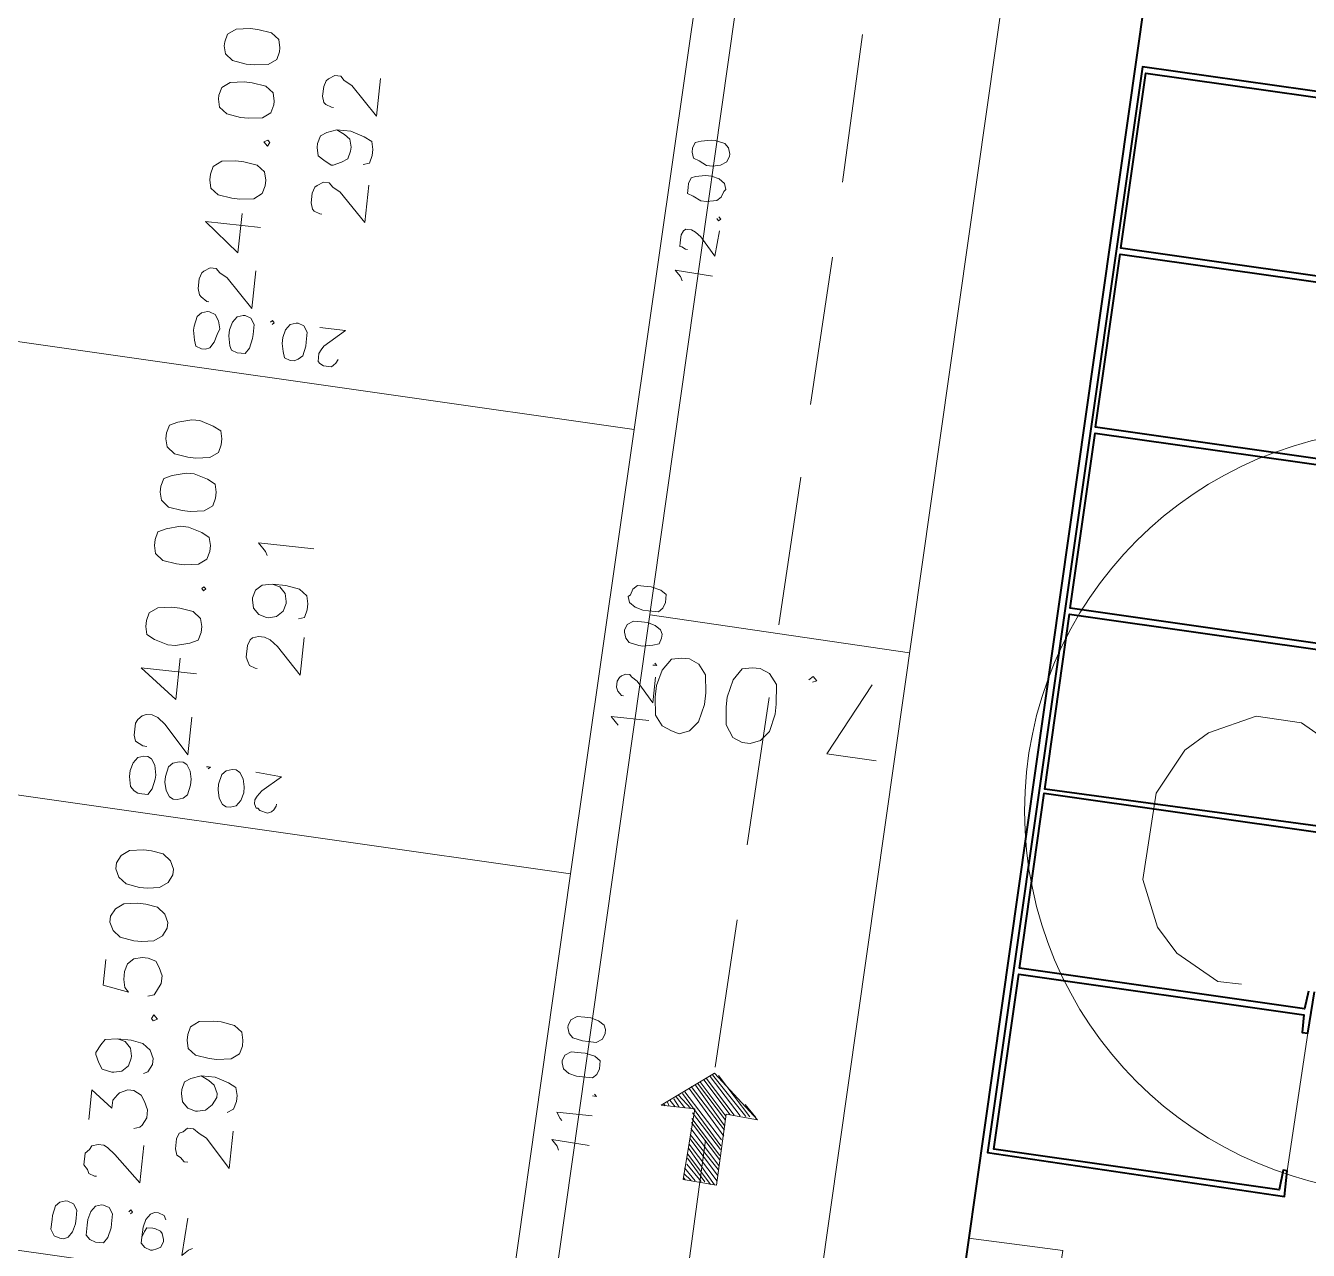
# Model space of a CAD drawing. Header units: metres. Extents: x -977055 to 805873, y -1033982 to 242021.
# Drawn here: x 2670.16 to 2704.51, y 951.66 to 984.45 of the extents above; entities that cross this region are included whole.
import ezdxf

# ---------------------------------------------------------------- set-up
doc = ezdxf.new("R2010")
doc.units = ezdxf.units.M
for name, color, linetype in [('PDF_acera', 7, 'Continuous'), ('PDF_areas por lote', 7, 'Continuous'), ('PDF_CENTRO COMERCIAL', 7, 'Continuous'), ('PDF_COTAS', 7, 'Continuous'), ('PDF_COTAS CONJUNTO', 7, 'Continuous'), ('PDF_Especificaciones', 7, 'Continuous'), ('PDF_gradas', 7, 'Continuous'), ('PDF_linea de centro', 7, 'Continuous'), ('PDF_LOTES', 7, 'Continuous'), ('PDF_No. lotes', 7, 'Continuous'), ('PDF_VIAS', 7, 'Continuous')]:
    doc.layers.add(name, color=color, linetype=linetype)

# ---------------------------------------------------------------- blocks, each defined once
blk = doc.blocks.new('CALLE')
at = {"layer": 'PDF_acera', "lineweight": 9}
for points in [[(-62.149248, -212.611392), (-63.419328, -211.214304), (-62.360928, -180.13968), (-61.006176, -178.8696), (22.946112, -181.706112), (24.3432, -182.933856), (25.486272, -190.08864), (24.681888, -214.22016), (23.327136, -215.49024)], [(-59.778432, -221.290272), (-59.820768, -223.3224), (-63.842688, -223.153056), (-63.758016, -221.163264)]]:
    blk.add_lwpolyline(points, close=True, dxfattribs=at)
blk.add_lwpolyline([(-63.758016, -221.163264), (-63.71568, -219.469824), (-62.360928, -218.199744), (29.719872, -221.332608)], dxfattribs=at)
at = {"layer": 'PDF_areas por lote', "lineweight": 9}
for points in [[(-60.455808, -202.662432), (-60.455808, -202.620096), (-60.413472, -202.493088), (-60.3288, -202.450752), (-60.244128, -202.36608), (-59.990112, -202.36608), (-59.90544, -202.450752), (-59.820768, -202.493088), (-59.778432, -202.620096), (-59.778432, -202.747104), (-59.820768, -202.831776), (-59.947776, -203.00112), (-60.498144, -203.593824), (-59.69376, -203.593824)], [(-59.2704, -202.36608), (-58.63536, -202.36608), (-58.974048, -202.831776), (-58.804704, -202.831776), (-58.677696, -202.916448), (-58.63536, -202.958784), (-58.550688, -203.128128), (-58.550688, -203.255136), (-58.63536, -203.42448), (-58.762368, -203.509152), (-58.931712, -203.593824), (-59.101056, -203.593824), (-59.2704, -203.509152), (-59.312736, -203.466816), (-59.355072, -203.339808)], [(-57.492288, -202.78944), (-57.534624, -202.958784), (-57.661632, -203.085792), (-57.830976, -203.128128), (-57.873312, -203.128128), (-58.042656, -203.085792), (-58.169664, -202.958784), (-58.212, -202.78944), (-58.212, -202.747104), (-58.169664, -202.535424), (-58.042656, -202.450752), (-57.873312, -202.36608), (-57.830976, -202.36608), (-57.661632, -202.450752), (-57.534624, -202.535424), (-57.492288, -202.78944), (-57.492288, -203.085792), (-57.534624, -203.339808), (-57.661632, -203.509152), (-57.830976, -203.593824), (-57.957984, -203.593824), (-58.127328, -203.509152), (-58.169664, -203.42448)], [(-55.841184, -202.36608), (-56.391552, -202.36608), (-56.476224, -202.916448), (-56.391552, -202.831776), (-56.222208, -202.78944), (-56.052864, -202.78944), (-55.88352, -202.831776), (-55.756512, -202.958784), (-55.714176, -203.128128), (-55.714176, -203.255136), (-55.756512, -203.42448), (-55.88352, -203.509152), (-56.052864, -203.593824), (-56.222208, -203.593824), (-56.391552, -203.509152), (-56.476224, -203.466816), (-56.51856, -203.339808)], [(-51.22656, -202.747104), (-51.22656, -202.662432), (-51.184224, -202.57776), (-51.141888, -202.493088), (-51.01488, -202.450752), (-50.760864, -202.450752), (-50.676192, -202.493088), (-50.59152, -202.57776), (-50.549184, -202.662432), (-50.549184, -202.78944), (-50.59152, -202.916448), (-50.718528, -203.085792), (-51.311232, -203.63616), (-50.506848, -203.63616)], [(-49.575456, -203.63616), (-49.575456, -202.450752), (-50.16816, -203.255136), (-49.279104, -203.255136)], [(-41.658624, -203.043456), (-41.658624, -203.00112), (-41.573952, -202.874112), (-41.531616, -202.831776), (-41.404608, -202.78944), (-41.192928, -202.78944), (-41.06592, -202.831776), (-41.023584, -202.874112), (-40.938912, -203.00112), (-40.938912, -203.128128), (-41.023584, -203.2128), (-41.108256, -203.382144), (-41.70096, -203.974848), (-40.896576, -203.974848)], [(-39.965184, -203.974848), (-39.965184, -202.78944), (-40.557888, -203.551488), (-39.711168, -203.551488)]]:
    blk.add_lwpolyline(points, dxfattribs=at)
for points in [[(-55.0368, -202.36608), (-55.206144, -202.450752), (-55.333152, -202.620096), (-55.375488, -202.916448), (-55.375488, -203.085792), (-55.333152, -203.339808), (-55.206144, -203.509152), (-55.0368, -203.593824), (-54.909792, -203.593824), (-54.740448, -203.509152), (-54.61344, -203.339808), (-54.571104, -203.085792), (-54.571104, -202.916448), (-54.61344, -202.620096), (-54.740448, -202.450752), (-54.909792, -202.36608)], [(-53.893728, -202.36608), (-54.063072, -202.450752), (-54.19008, -202.620096), (-54.232416, -202.916448), (-54.232416, -203.085792), (-54.19008, -203.339808), (-54.063072, -203.509152), (-53.893728, -203.593824), (-53.76672, -203.593824), (-53.597376, -203.509152), (-53.470368, -203.339808), (-53.428032, -203.085792), (-53.428032, -202.916448), (-53.470368, -202.620096), (-53.597376, -202.450752), (-53.76672, -202.36608)], [(-48.6864, -202.450752), (-48.855744, -202.493088), (-48.940416, -202.662432), (-49.025088, -202.958784), (-49.025088, -203.128128), (-48.940416, -203.42448), (-48.855744, -203.593824), (-48.6864, -203.63616), (-48.559392, -203.63616), (-48.390048, -203.593824), (-48.26304, -203.42448), (-48.220704, -203.128128), (-48.220704, -202.958784), (-48.26304, -202.662432), (-48.390048, -202.493088), (-48.559392, -202.450752)], [(-46.950624, -202.450752), (-47.119968, -202.493088), (-47.246976, -202.662432), (-47.289312, -202.958784), (-47.289312, -203.128128), (-47.246976, -203.42448), (-47.119968, -203.593824), (-46.950624, -203.63616), (-46.823616, -203.63616), (-46.654272, -203.593824), (-46.5696, -203.42448), (-46.484928, -203.128128), (-46.484928, -202.958784), (-46.5696, -202.662432), (-46.654272, -202.493088), (-46.823616, -202.450752)], [(-45.807552, -202.450752), (-45.976896, -202.493088), (-46.103904, -202.662432), (-46.14624, -202.958784), (-46.14624, -203.128128), (-46.103904, -203.42448), (-45.976896, -203.593824), (-45.807552, -203.63616), (-45.680544, -203.63616), (-45.5112, -203.593824), (-45.426528, -203.42448), (-45.341856, -203.128128), (-45.341856, -202.958784), (-45.426528, -202.662432), (-45.5112, -202.493088), (-45.680544, -202.450752)], [(-44.66448, -202.450752), (-44.833824, -202.493088), (-44.960832, -202.662432), (-45.003168, -202.958784), (-45.003168, -203.128128), (-44.960832, -203.42448), (-44.833824, -203.593824), (-44.66448, -203.63616), (-44.537472, -203.63616), (-44.368128, -203.593824), (-44.283456, -203.42448), (-44.198784, -203.128128), (-44.198784, -202.958784), (-44.283456, -202.662432), (-44.368128, -202.493088), (-44.537472, -202.450752)], [(-39.076128, -202.78944), (-39.245472, -202.831776), (-39.37248, -203.00112), (-39.414816, -203.297472), (-39.414816, -203.466816), (-39.37248, -203.763168), (-39.245472, -203.932512), (-39.076128, -203.974848), (-38.94912, -203.974848), (-38.779776, -203.932512), (-38.652768, -203.763168), (-38.610432, -203.466816), (-38.610432, -203.297472), (-38.652768, -203.00112), (-38.779776, -202.831776), (-38.94912, -202.78944)], [(-37.340352, -202.78944), (-37.509696, -202.831776), (-37.636704, -203.00112), (-37.67904, -203.297472), (-37.67904, -203.466816), (-37.636704, -203.763168), (-37.509696, -203.932512), (-37.340352, -203.974848), (-37.25568, -203.974848), (-37.086336, -203.932512), (-36.959328, -203.763168), (-36.916992, -203.466816), (-36.916992, -203.297472), (-36.959328, -203.00112), (-37.086336, -202.831776), (-37.25568, -202.78944)], [(-36.19728, -202.78944), (-36.366624, -202.831776), (-36.493632, -203.00112), (-36.535968, -203.297472), (-36.535968, -203.466816), (-36.493632, -203.763168), (-36.366624, -203.932512), (-36.19728, -203.974848), (-36.112608, -203.974848), (-35.943264, -203.932512), (-35.816256, -203.763168), (-35.77392, -203.466816), (-35.77392, -203.297472), (-35.816256, -203.00112), (-35.943264, -202.831776), (-36.112608, -202.78944)], [(-56.984256, -203.466816), (-57.026592, -203.509152), (-56.984256, -203.593824), (-56.899584, -203.509152)], [(-47.755008, -203.551488), (-47.797344, -203.593824), (-47.755008, -203.63616), (-47.712672, -203.593824)], [(-38.144736, -203.84784), (-38.229408, -203.932512), (-38.144736, -203.974848), (-38.1024, -203.932512)]]:
    blk.add_lwpolyline(points, close=True, dxfattribs=at)
at = {"layer": 'PDF_CENTRO COMERCIAL', "lineweight": 40}
blk.add_lwpolyline([(-34.842528, -237.970656), (-31.455648, -237.208608), (-19.728576, -234.75312), (-10.456992, -232.339968), (-10.118304, -222.983712), (-63.758016, -221.163264), (-64.901088, -254.016), (-59.990112, -254.185344), (-59.651424, -244.236384), (-57.534624, -243.686016)], close=True, dxfattribs=at)
for points in [[(-42.505344, -228.318048), (-42.293664, -222.136992), (-38.568096, -222.264), (-38.779776, -228.445056)], [(-38.652768, -228.445056), (-38.441088, -222.264), (-34.673184, -222.391008), (-34.884864, -228.572064)], [(-34.757856, -228.699072), (-34.546176, -222.306336), (-57.915648, -221.501952), (-58.169664, -227.894688), (-57.619296, -227.894688), (-57.619296, -227.810016), (-58.042656, -227.76768), (-57.830976, -221.62896), (-54.063072, -221.755968), (-54.274752, -227.894688), (-54.655776, -227.894688), (-54.655776, -228.021696), (-53.76672, -228.064032)], [(-53.76672, -227.937024), (-54.147744, -227.894688), (-53.936064, -221.755968), (-50.16816, -221.882976), (-50.37984, -228.021696)], [(-50.252832, -228.021696), (-50.083488, -221.882976), (-46.315584, -222.009984), (-46.527264, -228.148704)], [(-46.400256, -228.19104), (-46.188576, -222.009984), (-42.420672, -222.136992), (-42.632352, -228.318048)]]:
    blk.add_lwpolyline(points, dxfattribs=at)
at = {"layer": 'PDF_COTAS', "lineweight": 9}
for points in [[(-61.852896, -202.112064), (-61.81056, -202.196736), (-61.683552, -202.281408), (-61.514208, -202.323744), (-61.3872, -202.323744), (-61.217856, -202.323744), (-61.090848, -202.239072), (-61.048512, -202.112064), (-61.048512, -202.069728), (-61.090848, -201.94272), (-61.17552, -201.858048), (-61.3872, -201.815712), (-61.471872, -201.815712), (-61.683552, -201.815712), (-61.81056, -201.900384), (-61.852896, -202.027392)], [(-61.852896, -202.874112), (-61.852896, -202.958784), (-61.725888, -203.043456), (-61.514208, -203.085792), (-61.429536, -203.085792), (-61.217856, -203.085792), (-61.090848, -203.00112), (-61.048512, -202.874112), (-61.048512, -202.831776), (-61.090848, -202.704768), (-61.217856, -202.620096), (-61.3872, -202.57776), (-61.514208, -202.57776), (-61.725888, -202.57776), (-61.81056, -202.662432), (-61.852896, -202.78944)], [(-52.242624, -202.747104), (-52.242624, -202.874112), (-52.115616, -202.958784), (-51.903936, -203.00112), (-51.819264, -203.00112), (-51.607584, -202.958784), (-51.480576, -202.874112), (-51.43824, -202.78944), (-51.43824, -202.704768), (-51.480576, -202.57776), (-51.607584, -202.493088), (-51.776928, -202.450752), (-51.903936, -202.450752), (-52.115616, -202.493088), (-52.200288, -202.57776), (-52.242624, -202.662432)], [(-52.242624, -202.747104), (-52.242624, -202.874112), (-52.115616, -202.958784), (-51.903936, -203.00112), (-51.819264, -203.00112), (-51.607584, -202.958784), (-51.480576, -202.874112), (-51.43824, -202.78944), (-51.43824, -202.704768), (-51.480576, -202.57776), (-51.607584, -202.493088), (-51.776928, -202.450752), (-51.903936, -202.450752), (-52.115616, -202.493088), (-52.200288, -202.57776), (-52.242624, -202.662432)], [(-42.674688, -203.085792), (-42.632352, -203.170464), (-42.505344, -203.255136), (-42.336, -203.297472), (-42.208992, -203.339808), (-42.039648, -203.297472), (-41.91264, -203.2128), (-41.870304, -203.085792), (-41.870304, -203.043456), (-41.91264, -202.916448), (-41.997312, -202.831776), (-42.208992, -202.78944), (-42.293664, -202.78944), (-42.505344, -202.831776), (-42.632352, -202.874112), (-42.674688, -203.00112)], [(-42.674688, -203.085792), (-42.632352, -203.170464), (-42.505344, -203.255136), (-42.336, -203.297472), (-42.208992, -203.339808), (-42.039648, -203.297472), (-41.91264, -203.2128), (-41.870304, -203.085792), (-41.870304, -203.043456), (-41.91264, -202.916448), (-41.997312, -202.831776), (-42.208992, -202.78944), (-42.293664, -202.78944), (-42.505344, -202.831776), (-42.632352, -202.874112), (-42.674688, -203.00112)], [(-52.28496, -203.509152), (-52.242624, -203.63616), (-52.157952, -203.720832), (-51.946272, -203.763168), (-51.819264, -203.763168), (-51.64992, -203.720832), (-51.522912, -203.63616), (-51.480576, -203.551488), (-51.480576, -203.466816), (-51.522912, -203.339808), (-51.607584, -203.255136), (-51.819264, -203.2128), (-51.946272, -203.2128), (-52.115616, -203.255136), (-52.242624, -203.339808), (-52.28496, -203.42448)], [(-52.28496, -203.509152), (-52.242624, -203.63616), (-52.157952, -203.720832), (-51.946272, -203.763168), (-51.819264, -203.763168), (-51.64992, -203.720832), (-51.522912, -203.63616), (-51.480576, -203.551488), (-51.480576, -203.466816), (-51.522912, -203.339808), (-51.607584, -203.255136), (-51.819264, -203.2128), (-51.946272, -203.2128), (-52.115616, -203.255136), (-52.242624, -203.339808), (-52.28496, -203.42448)], [(-42.674688, -203.84784), (-42.674688, -203.932512), (-42.54768, -204.017184), (-42.336, -204.05952), (-42.251328, -204.05952), (-42.039648, -204.05952), (-41.91264, -203.974848), (-41.870304, -203.84784), (-41.870304, -203.805504), (-41.91264, -203.678496), (-42.039648, -203.593824), (-42.208992, -203.551488), (-42.336, -203.551488), (-42.54768, -203.593824), (-42.632352, -203.63616), (-42.674688, -203.763168)], [(-42.674688, -203.84784), (-42.674688, -203.932512), (-42.54768, -204.017184), (-42.336, -204.05952), (-42.251328, -204.05952), (-42.039648, -204.05952), (-41.91264, -203.974848), (-41.870304, -203.84784), (-41.870304, -203.805504), (-41.91264, -203.678496), (-42.039648, -203.593824), (-42.208992, -203.551488), (-42.336, -203.551488), (-42.54768, -203.593824), (-42.632352, -203.63616), (-42.674688, -203.763168)], [(-51.522912, -204.05952), (-51.522912, -204.101856), (-51.522912, -204.144192), (-51.565248, -204.101856), (-51.522912, -204.144192), (-51.522912, -204.101856)], [(-52.327296, -204.652224), (-52.28496, -204.779232), (-52.157952, -204.863904), (-51.988608, -204.90624), (-51.8616, -204.90624), (-51.692256, -204.863904), (-51.565248, -204.779232), (-51.522912, -204.69456), (-51.522912, -204.609888), (-51.565248, -204.48288), (-51.64992, -204.398208), (-51.8616, -204.355872), (-51.988608, -204.355872), (-52.157952, -204.398208), (-52.28496, -204.48288), (-52.327296, -204.567552)], [(-52.327296, -204.652224), (-52.28496, -204.779232), (-52.157952, -204.863904), (-51.988608, -204.90624), (-51.8616, -204.90624), (-51.692256, -204.863904), (-51.565248, -204.779232), (-51.522912, -204.69456), (-51.522912, -204.609888), (-51.565248, -204.48288), (-51.64992, -204.398208), (-51.8616, -204.355872), (-51.988608, -204.355872), (-52.157952, -204.398208), (-52.28496, -204.48288), (-52.327296, -204.567552)], [(-41.954976, -204.398208), (-41.91264, -204.440544), (-41.954976, -204.48288), (-41.997312, -204.440544), (-41.954976, -204.48288), (-41.91264, -204.440544)], [(-42.717024, -204.990912), (-42.674688, -205.075584), (-42.590016, -205.160256), (-42.378336, -205.202592), (-42.293664, -205.202592), (-42.081984, -205.202592), (-41.954976, -205.11792), (-41.91264, -204.990912), (-41.91264, -204.948576), (-41.954976, -204.821568), (-42.081984, -204.736896), (-42.251328, -204.69456), (-42.378336, -204.69456), (-42.54768, -204.736896), (-42.674688, -204.779232), (-42.717024, -204.90624)], [(-42.717024, -204.990912), (-42.674688, -205.075584), (-42.590016, -205.160256), (-42.378336, -205.202592), (-42.293664, -205.202592), (-42.081984, -205.202592), (-41.954976, -205.11792), (-41.91264, -204.990912), (-41.91264, -204.948576), (-41.954976, -204.821568), (-42.081984, -204.736896), (-42.251328, -204.69456), (-42.378336, -204.69456), (-42.54768, -204.736896), (-42.674688, -204.779232), (-42.717024, -204.90624)], [(-51.522912, -205.11792), (-51.565248, -205.668288), (-51.903936, -205.287264), (-52.030944, -205.202592), (-52.115616, -205.160256), (-52.200288, -205.160256), (-52.28496, -205.202592), (-52.28496, -205.244928), (-52.327296, -205.287264), (-52.369632, -205.456608), (-52.327296, -205.54128), (-52.28496, -205.583616), (-52.200288, -205.625952), (-52.157952, -205.625952), (-52.200288, -205.625952), (-52.28496, -205.583616), (-52.327296, -205.54128), (-52.369632, -205.456608), (-52.327296, -205.287264), (-52.28496, -205.244928), (-52.28496, -205.202592), (-52.200288, -205.160256), (-52.115616, -205.160256), (-52.030944, -205.202592), (-51.903936, -205.287264), (-51.565248, -205.668288)], [(-41.954976, -205.456608), (-41.954976, -206.006976), (-42.336, -205.583616), (-42.420672, -205.54128), (-42.505344, -205.498944), (-42.590016, -205.498944), (-42.674688, -205.498944), (-42.717024, -205.54128), (-42.75936, -205.625952), (-42.75936, -205.795296), (-42.717024, -205.837632), (-42.674688, -205.879968), (-42.590016, -205.922304), (-42.674688, -205.879968), (-42.717024, -205.837632), (-42.75936, -205.795296), (-42.75936, -205.625952), (-42.717024, -205.54128), (-42.674688, -205.498944), (-42.590016, -205.498944), (-42.505344, -205.498944), (-42.420672, -205.54128), (-42.336, -205.583616), (-41.954976, -206.006976)], [(-56.984256, -212.272704), (-57.111264, -212.31504), (-57.195936, -212.442048), (-57.238272, -212.611392), (-57.238272, -212.7384), (-57.238272, -212.95008), (-57.1536, -213.034752), (-57.026592, -213.077088), (-56.94192, -213.077088), (-56.857248, -213.077088), (-56.772576, -212.95008), (-56.73024, -212.7384), (-56.73024, -212.653728), (-56.73024, -212.442048), (-56.814912, -212.31504), (-56.94192, -212.272704)], [(-56.222208, -212.31504), (-56.349216, -212.357376), (-56.433888, -212.442048), (-56.476224, -212.653728), (-56.476224, -212.780736), (-56.476224, -212.95008), (-56.391552, -213.077088), (-56.264544, -213.119424), (-56.179872, -213.119424), (-56.0952, -213.077088), (-56.010528, -212.95008), (-55.968192, -212.780736), (-55.968192, -212.653728), (-55.968192, -212.484384), (-56.052864, -212.357376), (-56.179872, -212.31504)], [(-47.712672, -212.611392), (-47.83968, -212.653728), (-47.924352, -212.7384), (-47.966688, -212.95008), (-47.966688, -213.034752), (-47.924352, -213.246432), (-47.882016, -213.37344), (-47.755008, -213.415776), (-47.670336, -213.415776), (-47.585664, -213.37344), (-47.500992, -213.246432), (-47.458656, -213.077088), (-47.458656, -212.95008), (-47.458656, -212.780736), (-47.543328, -212.653728), (-47.670336, -212.611392)], [(-46.950624, -212.611392), (-47.077632, -212.653728), (-47.162304, -212.780736), (-47.20464, -212.95008), (-47.20464, -213.077088), (-47.20464, -213.288768), (-47.119968, -213.37344), (-46.99296, -213.415776), (-46.908288, -213.415776), (-46.823616, -213.415776), (-46.738944, -213.288768), (-46.696608, -213.077088), (-46.696608, -212.992416), (-46.696608, -212.780736), (-46.78128, -212.696064), (-46.908288, -212.653728)], [(-38.144736, -212.95008), (-38.271744, -212.95008), (-38.31408, -213.077088), (-38.398752, -213.246432), (-38.398752, -213.37344), (-38.356416, -213.58512), (-38.271744, -213.669792), (-38.144736, -213.712128), (-38.1024, -213.754464), (-37.975392, -213.712128), (-37.89072, -213.58512), (-37.848384, -213.415776), (-37.848384, -213.288768), (-37.89072, -213.077088), (-37.933056, -212.992416), (-38.060064, -212.95008)], [(-37.382688, -212.95008), (-37.509696, -212.992416), (-37.552032, -213.119424), (-37.636704, -213.288768), (-37.636704, -213.415776), (-37.594368, -213.58512), (-37.509696, -213.712128), (-37.382688, -213.754464), (-37.340352, -213.754464), (-37.213344, -213.712128), (-37.128672, -213.627456), (-37.086336, -213.415776), (-37.086336, -213.331104), (-37.128672, -213.119424), (-37.171008, -212.992416), (-37.298016, -212.95008)]]:
    blk.add_lwpolyline(points, close=True, dxfattribs=at)
for points in [[(-61.17552, -203.466816), (-61.133184, -203.509152), (-61.090848, -203.466816), (-61.133184, -203.42448)], [(-61.641216, -203.763168), (-61.514208, -203.805504), (-61.429536, -203.84784), (-61.429536, -203.974848), (-61.429536, -204.017184), (-61.471872, -204.144192), (-61.514208, -204.186528), (-61.641216, -204.228864), (-61.683552, -204.228864), (-61.81056, -204.186528), (-61.852896, -204.101856), (-61.895232, -204.017184), (-61.895232, -203.974848), (-61.852896, -203.84784), (-61.768224, -203.763168), (-61.641216, -203.763168), (-61.429536, -203.763168), (-61.260192, -203.805504), (-61.133184, -203.890176), (-61.090848, -203.974848), (-61.090848, -204.05952), (-61.133184, -204.186528), (-61.217856, -204.228864)], [(-61.768224, -204.863904), (-61.81056, -204.779232), (-61.937568, -204.652224), (-61.133184, -204.69456)], [(-58.84704, -212.399712), (-58.762368, -212.357376), (-58.63536, -212.230368), (-58.677696, -213.034752)], [(-58.212, -212.399712), (-58.169664, -212.357376), (-58.042656, -212.272704), (-58.042656, -213.034752)], [(-49.702464, -212.696064), (-49.660128, -212.653728), (-49.53312, -212.52672), (-49.53312, -213.331104)], [(-49.067424, -212.7384), (-49.067424, -212.696064), (-49.025088, -212.653728), (-48.982752, -212.611392), (-48.89808, -212.569056), (-48.771072, -212.569056), (-48.6864, -212.611392), (-48.644064, -212.653728), (-48.601728, -212.7384), (-48.601728, -212.823072), (-48.644064, -212.865408), (-48.728736, -212.992416), (-49.152096, -213.37344), (-48.601728, -213.37344)], [(-57.619296, -212.992416), (-57.619296, -213.034752), (-57.619296, -213.077088), (-57.57696, -213.034752)], [(-40.134528, -213.034752), (-40.049856, -212.992416), (-39.922848, -212.865408), (-39.965184, -213.669792)], [(-39.457152, -213.077088), (-39.457152, -213.034752), (-39.414816, -212.95008), (-39.414816, -212.907744), (-39.330144, -212.907744), (-39.1608, -212.907744), (-39.076128, -212.95008), (-39.033792, -212.992416), (-39.033792, -213.034752), (-39.033792, -213.119424), (-39.076128, -213.204096), (-39.1608, -213.331104), (-39.541824, -213.669792), (-38.991456, -213.712128)], [(-48.347712, -213.288768), (-48.347712, -213.331104), (-48.347712, -213.37344), (-48.305376, -213.331104)], [(-38.73744, -213.627456), (-38.779776, -213.669792), (-38.73744, -213.712128), (-38.695104, -213.669792)]]:
    blk.add_lwpolyline(points, dxfattribs=at)
at = {"layer": 'PDF_COTAS CONJUNTO', "lineweight": 9}
blk.add_lwpolyline([(-47.289312, -213.119424), (-47.500992, -218.707776)], dxfattribs=at)
at = {"layer": 'PDF_COTAS CONJUNTO', "lineweight": 20}
for points in [[(-49.7448, -214.00848), (-49.660128, -214.22016), (-49.448448, -214.389504), (-49.067424, -214.474176), (-48.813408, -214.474176), (-48.432384, -214.43184), (-48.220704, -214.262496), (-48.136032, -214.050816), (-48.136032, -213.881472), (-48.178368, -213.669792), (-48.432384, -213.500448), (-48.771072, -213.415776), (-49.025088, -213.415776), (-49.406112, -213.458112), (-49.617792, -213.627456), (-49.702464, -213.839136)], [(-49.787136, -215.532576), (-49.702464, -215.744256), (-49.490784, -215.9136), (-49.10976, -215.998272), (-48.89808, -215.998272), (-48.47472, -215.955936), (-48.26304, -215.786592), (-48.178368, -215.574912), (-48.178368, -215.405568), (-48.220704, -215.193888), (-48.47472, -215.024544), (-48.855744, -214.939872), (-49.067424, -214.939872), (-49.448448, -214.982208), (-49.702464, -215.151552), (-49.787136, -215.363232)]]:
    blk.add_lwpolyline(points, close=True, dxfattribs=at)
for points in [[(-48.347712, -216.717984), (-48.305376, -216.802656), (-48.220704, -216.717984), (-48.305376, -216.633312)], [(-49.871808, -218.24208), (-49.829472, -217.18368), (-48.26304, -217.988064)]]:
    blk.add_lwpolyline(points, dxfattribs=at)
at = {"layer": 'PDF_Especificaciones', "lineweight": 20}
blk.add_lwpolyline([(-53.76672, -226.4976), (-53.76672, -225.989568), (-53.258688, -225.058176), (-52.750656, -224.59248), (-51.776928, -224.16912), (-49.914144, -224.253792), (-48.940416, -224.761824), (-48.517056, -225.22752), (-48.05136, -226.201248), (-48.093696, -227.174976), (-48.601728, -228.106368), (-49.575456, -229.503456), (-54.528768, -234.075744), (-47.83968, -234.32976)], dxfattribs=at)
blk.add_circle((-49.723632, -229.609296), 8.14968, dxfattribs=at)
at = {"layer": 'PDF_gradas', "lineweight": 20}
blk.add_lwpolyline([(-57.619296, -227.894688), (-54.655776, -228.021696)], dxfattribs=at)
at = {"layer": 'PDF_linea de centro', "lineweight": 9}
for points in [[(-61.471872, -215.405568), (-58.296672, -215.49024)], [(-56.73024, -215.532576), (-53.55504, -215.659584)], [(-51.946272, -215.70192), (-48.771072, -215.828928)], [(-47.20464, -215.871264), (-44.02944, -215.998272)], [(-42.463008, -216.040608), (-39.287808, -216.167616)], [(-37.67904, -216.209952), (-34.50384, -216.294624)]]:
    blk.add_lwpolyline(points, dxfattribs=at)
at = {"layer": 'PDF_LOTES', "lineweight": 20}
for points in [[(-61.768224, -211.722336), (-52.962336, -212.018688), (-52.411968, -196.01568), (-62.02224, -195.719328), (-62.530272, -210.917952)], [(-52.962336, -212.018688), (-43.3944, -212.357376), (-42.844032, -196.354368), (-52.411968, -196.01568)], [(-43.3944, -212.357376), (-33.784128, -212.696064), (-33.23376, -196.693056), (-42.844032, -196.354368)]]:
    blk.add_lwpolyline(points, close=True, dxfattribs=at)
at = {"layer": 'PDF_No. lotes', "lineweight": 20}
for points in [[(-59.947776, -204.567552), (-59.947776, -204.48288), (-59.863104, -204.398208), (-59.820768, -204.313536), (-59.69376, -204.2712), (-59.48208, -204.2712), (-59.355072, -204.313536), (-59.312736, -204.398208), (-59.228064, -204.48288), (-59.228064, -204.609888), (-59.312736, -204.736896), (-59.397408, -204.90624), (-59.990112, -205.456608), (-59.185728, -205.456608)], [(-58.084992, -204.652224), (-58.169664, -204.821568), (-58.254336, -204.948576), (-58.42368, -205.033248), (-58.508352, -205.033248), (-58.677696, -204.948576), (-58.804704, -204.821568), (-58.84704, -204.652224), (-58.84704, -204.609888), (-58.804704, -204.440544), (-58.677696, -204.313536), (-58.508352, -204.2712), (-58.42368, -204.2712), (-58.254336, -204.313536), (-58.169664, -204.440544), (-58.084992, -204.652224), (-58.084992, -204.948576), (-58.169664, -205.244928), (-58.254336, -205.414272), (-58.42368, -205.456608), (-58.550688, -205.456608), (-58.720032, -205.414272), (-58.804704, -205.287264)], [(-49.32144, -204.90624), (-49.32144, -204.863904), (-49.279104, -204.736896), (-49.194432, -204.69456), (-49.10976, -204.652224), (-48.855744, -204.652224), (-48.728736, -204.69456), (-48.6864, -204.736896), (-48.644064, -204.863904), (-48.644064, -204.990912), (-48.6864, -205.11792), (-48.813408, -205.287264), (-49.363776, -205.837632), (-48.559392, -205.837632)], [(-47.500992, -205.033248), (-47.543328, -205.202592), (-47.670336, -205.3296), (-47.83968, -205.371936), (-47.882016, -205.371936), (-48.05136, -205.3296), (-48.178368, -205.202592), (-48.220704, -205.033248), (-48.220704, -204.990912), (-48.178368, -204.821568), (-48.05136, -204.69456), (-47.882016, -204.652224), (-47.83968, -204.652224), (-47.670336, -204.69456), (-47.543328, -204.821568), (-47.500992, -205.033248), (-47.500992, -205.3296), (-47.543328, -205.625952), (-47.670336, -205.795296), (-47.83968, -205.837632), (-47.966688, -205.837632), (-48.136032, -205.795296), (-48.178368, -205.668288)], [(-46.908288, -204.863904), (-46.823616, -204.821568), (-46.654272, -204.652224), (-46.654272, -205.837632)], [(-39.541824, -205.244928), (-39.541824, -205.202592), (-39.499488, -205.075584), (-39.457152, -205.033248), (-39.330144, -204.990912), (-39.118464, -204.990912), (-38.991456, -205.033248), (-38.94912, -205.075584), (-38.864448, -205.202592), (-38.864448, -205.3296), (-38.94912, -205.414272), (-39.033792, -205.583616), (-39.626496, -206.17632), (-38.822112, -206.17632)], [(-37.721376, -205.371936), (-37.806048, -205.54128), (-37.89072, -205.668288), (-38.060064, -205.710624), (-38.144736, -205.710624), (-38.31408, -205.668288), (-38.398752, -205.54128), (-38.483424, -205.371936), (-38.483424, -205.3296), (-38.398752, -205.160256), (-38.31408, -205.033248), (-38.144736, -204.990912), (-38.060064, -204.990912), (-37.89072, -205.033248), (-37.806048, -205.160256), (-37.721376, -205.371936), (-37.721376, -205.668288), (-37.806048, -205.96464), (-37.89072, -206.133984), (-38.060064, -206.17632), (-38.187072, -206.17632), (-38.356416, -206.133984), (-38.398752, -206.006976)], [(-37.25568, -205.244928), (-37.25568, -205.202592), (-37.213344, -205.075584), (-37.171008, -205.033248), (-37.044, -204.990912), (-36.83232, -204.990912), (-36.705312, -205.033248), (-36.662976, -205.075584), (-36.578304, -205.202592), (-36.578304, -205.3296), (-36.662976, -205.414272), (-36.747648, -205.583616), (-37.340352, -206.17632), (-36.535968, -206.17632)]]:
    blk.add_lwpolyline(points, dxfattribs=at)
blk.add_lwpolyline([(-57.36528, -204.2712), (-57.534624, -204.313536), (-57.661632, -204.48288), (-57.703968, -204.779232), (-57.703968, -204.948576), (-57.661632, -205.244928), (-57.534624, -205.414272), (-57.36528, -205.456608), (-57.238272, -205.456608), (-57.068928, -205.414272), (-56.94192, -205.244928), (-56.899584, -204.948576), (-56.899584, -204.779232), (-56.94192, -204.48288), (-57.068928, -204.313536), (-57.238272, -204.2712)], close=True, dxfattribs=at)
at = {"layer": 'PDF_VIAS', "lineweight": 20}
blk.add_lwpolyline([(-57.661632, -214.474176), (-57.661632, -215.193888), (-59.185728, -215.109216), (-59.228064, -215.828928), (-57.703968, -215.871264), (-57.746304, -216.54864), (-56.857248, -215.532576)], close=True, dxfattribs=at)
at = {"layer": 'PDF_VIAS', "lineweight": 9}
for points in [[(-57.661632, -214.558848), (-57.619296, -214.516512)], [(-57.661632, -214.64352), (-57.57696, -214.601184)], [(-57.661632, -214.770528), (-57.534624, -214.64352)], [(-57.661632, -214.8552), (-57.492288, -214.728192)], [(-58.381344, -215.828928), (-57.36528, -214.897536)], [(-58.254336, -215.828928), (-57.322944, -214.939872)], [(-57.661632, -214.982208), (-57.449952, -214.770528)], [(-57.661632, -215.109216), (-57.407616, -214.812864)], [(-59.228064, -215.70192), (-58.63536, -215.151552)], [(-59.228064, -215.786592), (-58.508352, -215.151552)], [(-59.185728, -215.151552), (-59.143392, -215.109216)], [(-59.185728, -215.27856), (-59.05872, -215.109216)], [(-59.185728, -215.363232), (-58.931712, -215.109216)], [(-59.185728, -215.49024), (-58.84704, -215.151552)], [(-59.185728, -215.574912), (-58.720032, -215.151552)], [(-59.143392, -215.828928), (-58.42368, -215.151552)], [(-59.016384, -215.828928), (-58.296672, -215.151552)], [(-58.889376, -215.828928), (-58.212, -215.151552)], [(-58.804704, -215.828928), (-58.084992, -215.151552)], [(-58.677696, -215.828928), (-57.957984, -215.151552)], [(-58.593024, -215.828928), (-57.873312, -215.151552)], [(-58.466016, -215.828928), (-57.746304, -215.151552)], [(-58.169664, -215.871264), (-57.238272, -215.024544)], [(-58.042656, -215.871264), (-57.195936, -215.06688)], [(-57.957984, -215.871264), (-57.1536, -215.151552)], [(-57.830976, -215.871264), (-57.111264, -215.193888)], [(-57.746304, -215.871264), (-57.068928, -215.236224)], [(-57.703968, -215.955936), (-57.026592, -215.320896)], [(-57.703968, -216.040608), (-56.984256, -215.363232)], [(-57.703968, -216.167616), (-56.94192, -215.447904)], [(-57.703968, -216.294624), (-56.899584, -215.49024)], [(-57.703968, -216.379296), (-56.899584, -215.617248)], [(-57.703968, -216.506304), (-57.449952, -216.252288)]]:
    blk.add_lwpolyline(points, dxfattribs=at)

msp = doc.modelspace()

# ---------------------------------------------------------------- block references
at = {"xscale": 1.255773352820658, "yscale": 1.255773352820658, "zscale": 1.255773352820658, "rotation": 83.85573648860341}
msp.add_blockref('CALLE', (2427.15058, 1056.36283, 1015.371), dxfattribs=at)

doc.saveas('drawing.dxf')
